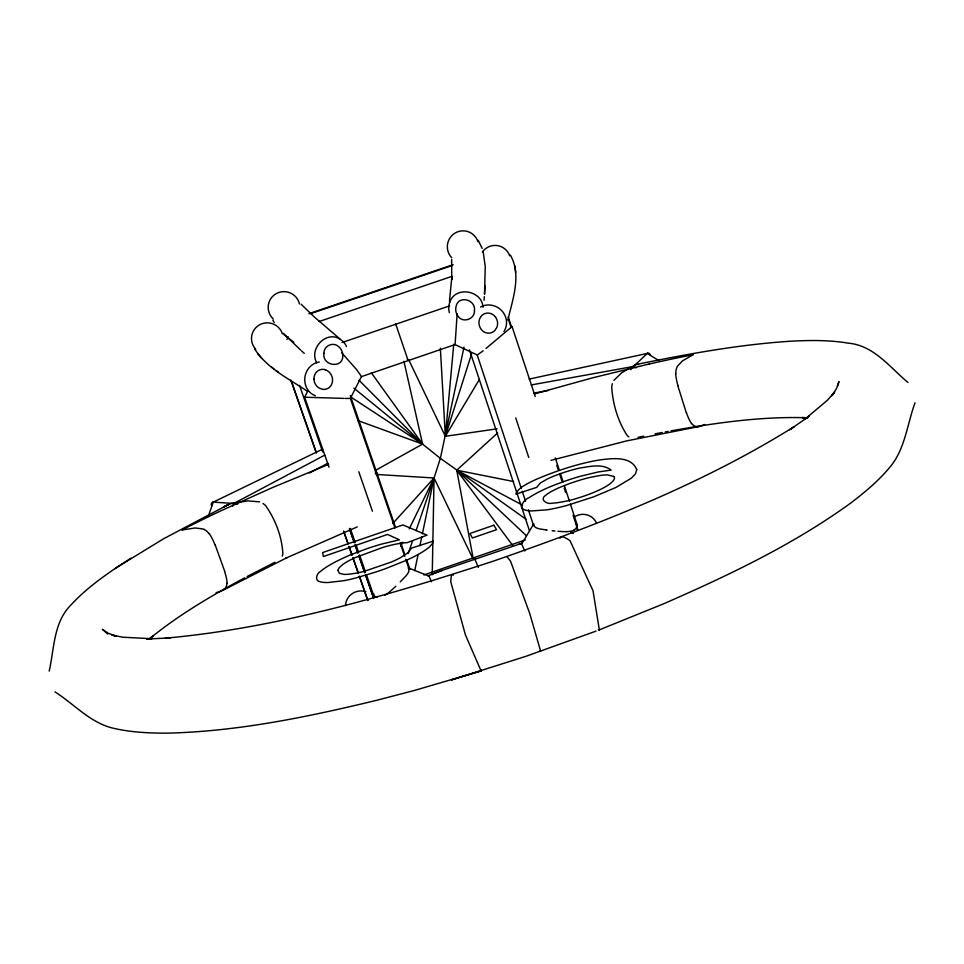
<?xml version="1.0" encoding="UTF-8"?>
<svg xmlns="http://www.w3.org/2000/svg" width="964" height="964" viewBox="0 0 964 964"><rect width="100%" height="100%" fill="white"/><g stroke="black" fill="none" stroke-linecap="round" stroke-linejoin="round"><path stroke-width="1.45" d="M432.246 574.821L434.053 477.987L440.367 458.346L463.997 347.148M395.397 324.073L395.469 324.579M485.049 285.573L484.518 294.237L485.241 266.57L483.097 251.243M484.048 300.25L484.338 296.647M453.755 344.208L445.344 436.294L497.171 428.835M457.141 313.818L455.092 344.558L361.524 376.587L356.572 369.561L341.81 352.896M449.441 301.395L451.875 276.668L451.73 279.693L451.658 259.509M49.2 671.101C54.358 648.398 53.442 621.876 71.469 604.464C84.603 590.149 100.34 578.569 116.355 567.688L163.663 538.719L230.119 503.666L247.929 500.882L259.605 501.858M414.713 570.724L418.087 554.529M419.93 545.696L421.774 536.864M422.377 533.923L434.053 477.987L376.382 474.445M533.61 524.283C533.622 529.067 542.021 529.031 545.901 529.923M507.859 320.12C512.595 299.382 521.777 275.234 510.414 255.111M559.964 538.31C561.446 534.574 566.145 538.478 568.423 539.599A178.22 33.306 68.5 0 1 569.543 540.334A6.182 1.193 69.3 0 1 570.17 541.009L593.005 590.715L599.355 629.95A6.146 1.169 68.9 0 1 598.969 629.998A181.112 35.078 69.8 0 1 598.258 629.6M915.029 402.783C907.04 424.497 905.16 449.573 889.447 467.709C878.168 481.193 864.6 492.459 850.67 503.1C792.974 544.877 728.206 575.568 663.16 603.994L598.969 629.998M837.535 386.203L838.945 381.599L836.644 388.263L831.872 395.746L834.704 391.974L827.365 400.289L804.88 419.219L809.374 416.111L789.733 429.727L794.047 426.751C700.647 485.073 597.198 525.055 493.532 561.084C386.648 595.933 277.596 628.082 165.206 638.192L170.447 637.951L146.576 638.975L152.035 638.722L122.741 637.216L111.908 635.011L116.439 636.312L108.149 633.215L102.341 629.287L107.727 634.023M373.683 593.836L374.116 596.114L377.298 597.198M471.577 353.933L445.344 436.294L408.688 359.692M408.266 553.493L412.652 540.671M416.05 530.694L434.053 477.987L472.782 558.469M208.814 514.836L213.261 502.124L322.639 449.128M449.682 302.479C454.96 285.573 482.084 290.128 483.036 307.263M232.637 506.233L233.782 503.473L324.784 455.116M400.783 546.166L402.735 542.154M409.266 528.79L434.053 477.987L392.806 523.464M228.046 505.341L229.071 504.1A7.712 4.977 62.6 0 1 230.119 503.666L223.395 507.064L228.757 504.341M286.935 339.509L288.272 336.834M350.595 397.987L361.355 376.743M307.974 390.649L304.624 397.204L329.001 467.215M503.943 331.423L504.666 330.23A17.822 16.798 28.7 0 0 502.557 311.613C497.484 305.202 487.712 302.901 480.53 307.058M533.803 523.765L522.187 543.13M479.409 379.454L445.344 436.294L440.355 348.149M480.626 317.084C476.481 322.988 480.409 332.556 487.796 333.122A8.459 8.242 40.9 0 0 490.302 333.002L492.279 332.327A9.507 9.254 41.3 0 0 494.845 330.519L496.858 327.411A10.785 10.483 47 0 0 495.978 317.771L495.496 317.072M613.875 380.382L621.696 372.755L636.083 364.525A7.652 4.555 79 0 1 637.084 364.259L638.542 364.645M400.241 581.919C403.362 578.159 411.58 572.05 408.242 567.917M395.818 586.257L390.553 591.065A18.653 6.073 -41.8 0 1 387.552 593.475L387.468 593.499A13.05 4.218 -41.6 0 1 384.805 595.21M531.321 384.937L633.493 366.465L647.302 353.414L658.786 360.572M497.581 433.005L456.755 470.191L473.155 558.337M149.095 639.385L153.192 635.782L150.059 638.325C179.159 614.622 211.682 595.583 244.651 577.834M512.053 326.555L535.237 396.541M511.691 326.868L511.402 326.953M511.414 327.109L510.583 327.808M486.013 348.462L510.269 328.073M483.193 350.8L477.228 355.041L521.331 488.507M115.053 568.543L130.984 558.156M216.093 592.703L221.419 591.077L224.745 588.896A14.858 9.736 60.9 0 0 225.456 588.052A12.363 8.11 60.9 0 0 226.889 583.268M375.514 470.348L422.569 444.103L440.367 458.346L526.248 519.391M222.768 590.39L287.019 557.614M309.311 473.023L327.881 463.226M247.145 576.508L274.861 562.277M573.749 530.284L576.424 528.212L577.448 525.705L570.411 504.124M704.708 424.509L699.49 426.437L626.696 440.897L551.022 460.346M285.693 558.228L357.27 526.898M693.176 354.692L682.5 360.849L677.439 366.248A14.785 8.953 79.9 0 0 676.885 367.404A12.171 7.375 79.8 0 0 675.836 372.646L675.836 373.695M328.664 464.383L272.246 487.663L220.756 510.872A431.679 76.602 -18.6 0 0 181.931 530.007L195.198 527.971L203.067 528.983A14.906 9.797 61.7 0 1 204.284 529.525M596.053 631.107L525.874 656.339L451.465 679.897L481.277 670.86A181.509 18.208 72.2 0 0 481.349 670.197M427.883 575.737L441.861 570.507L430.896 574.604M441.91 570.483L522.018 543.238L518.885 544.226M342.027 342.521L449.682 305.865M423.859 574.966L525.32 539.936M319.096 321.53L452.176 276.282M308.854 313.698L453.164 264.666M310.42 313.722L452.333 265.498M534.683 393.878L592.968 377.743L649.266 363.982M529.164 379.105L647.302 353.414M636.083 364.525C686.898 354.149 738.087 344.666 789.914 341.256C809.35 340.196 828.98 339.918 848.236 343.148C873.794 345.341 889.748 367.272 907.968 382.467M638.023 437.319L643.735 436.162M655.159 433.836L662.352 432.487M665.232 431.944L668.124 431.414M671.004 430.872C715.553 422.943 760.729 416.34 806.109 417.737L802.12 417.581L807.627 417.978M533.755 393.143L548.444 390.444M319.277 362.006C311.071 363.079 304.889 370.947 304.769 379.057A17.882 16.521 -72.4 0 0 314.156 395.252L315.421 395.77M698.611 426.594L696.321 426.558A14.725 8.905 80.5 0 1 695.333 426.305A12.255 7.411 80.6 0 1 691.562 423.365M304.769 397.228L344.04 398.397M566.639 531.634L566.543 531.634A18.581 5.615 4.8 0 1 562.771 531.61L557.951 531.272M305.564 397.252L304.841 397.228M345.353 398.445L350.342 398.409L394.987 528.043M213.261 502.124L233.782 503.473A7.591 3.76 36.4 0 1 237.65 504.136M554.939 530.995L553.216 530.815M552.866 530.778L552.167 530.694M547.203 530.104L546.468 529.995M513.571 481.53L456.755 470.191L512.679 545.431M428.305 575.833L408.796 568.049M357.801 420.545L422.569 444.103L403.94 361.331M325.603 369.935C332.435 372.164 335.086 382.106 329.652 387.094A8.483 8.134 -84.5 0 1 327.615 388.516L325.663 389.191A9.532 9.146 -84.9 0 1 322.579 389.311L319.12 388.058A10.821 10.351 -89.3 0 1 313.999 379.828L313.963 378.985M455.237 344.702L476.999 354.873M522.645 505.208L456.755 470.191L526.32 535.659M633.493 366.465L636.059 367.874M575.99 523.946L577.316 525.211M307.191 391.119C288.694 378.671 266.883 368.26 254.629 348.872M350.98 397.108L422.569 444.103L371.309 372.767M293.791 342.28L284.175 334.845M54.948 691.875C74.373 704.202 90.676 723.277 113.969 728.374C131.068 732.327 148.661 733.11 166.157 733.17C237.277 731.628 307.359 717.035 376.273 700.406L414.159 690.525L481.277 670.86A6.158 0.603 72.7 0 1 481.12 671.016L465.431 634.927L450.887 582.22A6.194 0.615 72.5 0 1 450.803 581.352A178.581 17.28 72.9 0 1 450.863 580.207C451.128 578.774 450.959 572.785 453.333 575.134M271.474 367.031L273.921 368.875M276.005 370.429L278.439 372.273M613.719 476.469L607.585 474.903A36.09 6.989 -18 0 0 600.331 475.457L591.185 477.156A35.005 6.772 -18 0 0 581.28 479.735L574.255 481.952A45.862 8.917 -18 0 0 568.748 483.88L560.506 487.097A32.463 6.278 -18 0 0 552.468 490.905L551.336 491.532A35.716 6.905 -18 0 0 548.251 493.399A34.74 6.724 -18 0 0 545.841 495.171C538.84 499.545 547.299 504.883 552.456 503.124A36.933 7.194 -18 0 0 557.638 502.69L566.736 501.063A31.655 6.182 -18 0 0 575.014 498.942L582.087 496.737A36.728 7.146 -18 0 0 601.861 488.736A36.054 7.025 -18 0 0 609.573 484.145L612.55 481.566A52.586 10.206 -18.1 0 0 613.755 476.457M429.161 576.303L431.547 581.786M353.86 388.118L422.569 444.103L358.982 380.214M339.702 338.762L314.529 317.168L301.13 304.214M301.587 350.968L304.263 353.39M300.66 350.113L283.404 333.327M257.762 353.824L261.895 358.56M209.188 533.815L208.525 532.996A12.279 8.074 61.8 0 0 204.284 529.513M474.758 558.903L478.325 567.398M524.838 550.986L521.813 544.359M272.812 320.253L274.27 322.434M478.216 240.289L482.181 248.435M395.794 324.241L408.049 360.271A49.2 1.567 71.2 0 1 407.796 360.018M407.603 359.717L407.386 359.295A31.872 1.012 71.2 0 1 407.278 359.102M316.782 362.801C308.528 348.643 326.663 329.58 340.678 339.593A17.991 16.978 -61.6 0 1 346.498 346.522M215.117 544.732L224.745 571.363M686.26 412.64L677.861 385.841M515.728 417.93L528.754 457.466M406.543 559.518L409.977 569.302M372.429 511.197L358.801 471.758M349.426 528.621L354.366 542.804M354.981 544.552L357.933 553.023M358.813 555.577L364.814 572.773M365.742 575.424L373.671 598.174M291.248 380.732L316.481 453.044M343.678 531.031L348.137 543.792M349.125 546.624L352.089 555.131M353.077 557.975L358.03 572.146M359.512 576.4L367.923 600.512M290.839 380.021L316.144 452.538M343.919 532.176L347.896 543.551M348.884 546.395L351.86 554.927M352.86 557.77L358.319 573.423M359.307 576.267L367.742 600.439M350.293 528.368L355.222 542.527M356.198 545.311L358.608 552.264M359.584 555.035L365.38 571.712M366.356 574.496L373.658 595.487M299.551 385.407L322.723 451.971M349.558 528.995L353.957 541.599M355.415 545.805L357.861 552.818M358.837 555.626L364.693 572.447M365.669 575.243L373.478 597.68M350.318 395.553L395.481 527.272M400.108 542.925L404.76 556.445M405.736 559.289L409.158 569.218M400.747 542.696L404.567 553.914M522.271 491.351L525.561 501.28M528.38 509.799L533.55 525.428M469.444 349.775L529.537 531.007M555.288 457.876L559.024 469.287M560.385 473.469L563.121 481.831M564.482 486.013L569.495 501.34M508.257 316.999L511.523 326.977M556.77 465.323L558.168 469.601M559.578 473.878L561.904 481.012M564.241 488.146L565.639 492.423M573.098 515.234L577.761 529.501M508.522 319.566L510.86 326.712M576.352 526.91L577.291 529.778M514.86 265.919L515.716 272.426M506.992 556.746L510.137 560.59A178.702 8.158 70.7 0 1 510.667 561.542L529.79 613.658L540.659 651.266A181.63 8.592 71 0 1 540.346 650.736M482.398 251.917A15.822 15.617 -73.5 0 1 509.679 255.773M480.518 317.023A9.158 8.881 49.7 0 1 495.484 317.084M451.706 257.725A15.87 15.689 -79.8 0 1 454.924 233.143A15.87 15.689 -79.8 0 1 477.927 241.663M449.405 312.685A17.955 17.159 15.2 0 1 449.694 302.479M273.27 319.024A15.918 15.798 37.1 0 1 276.029 293.743A15.918 15.798 37.1 0 1 299.479 303.901M255.761 349.305A15.882 15.749 26.9 0 1 259.352 324.94A15.882 15.749 26.9 0 1 282.476 333.978M313.999 378.973A9.182 8.76 88.6 0 1 325.651 369.827M345.474 605.645A15.424 15.05 -14.6 0 1 365.874 591.691M574.243 517.017A15.352 14.954 -38.4 0 1 596.379 522.777M570.821 531.983A17.473 16.87 53.7 0 1 573.231 533.562M573.688 530.272A13.002 3.904 4.6 0 1 566.627 531.622M647.314 353.234A7.905 3.627 -78.2 0 1 650.399 355.222M630.842 369.694A7.543 3.374 -75.4 0 1 633.493 366.561M282.247 556.12A13.858 9.038 61.6 0 0 282.85 553.951C282.078 537.008 275.451 519.644 265.739 505.787A13.906 9.086 62.3 0 0 263.003 503.497M628.877 436.873A13.773 8.278 80 0 1 627.202 435.511C617.912 421.437 612.755 403.904 611.73 387.106A13.821 8.327 79.3 0 1 612.381 383.684M211.634 506.004A7.977 4.037 39.2 0 1 213.14 501.979M691.417 423.582A36.849 22.112 80.4 0 1 686.404 412.556M649.182 364.006A431.679 76.602 -18.6 0 1 693.092 354.716M677.993 385.769A37.644 22.618 79.9 0 1 675.644 373.683M224.552 571.387A37.186 24.221 61.1 0 1 227.167 583.353M209.345 533.694A37.994 24.787 61.7 0 1 214.948 544.768M375.358 472.637A4.374 0.687 -18.9 0 1 375.37 473.71M474.469 310.336C475.252 319.301 462.443 323.663 457.792 315.855A11.303 11.17 42.4 0 1 456.056 306.516C458.322 294.876 475.758 299.442 474.469 310.336M323.952 353.246C321.94 366.308 343.75 369.116 342.786 355.053A11.327 11.086 -86.9 0 0 338.509 346.546C333.158 341.497 323.639 345.847 323.952 353.246M337.906 570.29L339.376 573.303L343.883 574.363A40.837 7.965 -19.2 0 0 349.932 574.11L355.981 573.194A35.74 6.989 -19.2 0 0 364.597 571.218L391.348 562.036A32.764 6.411 -19.1 0 0 400.337 557.758L407.688 553.011L411.556 548.118L433.246 541.117L432.233 543.817L429.486 546.889A52.9 10.351 -19.1 0 1 422.051 552.203A55.514 10.857 -19.1 0 1 418.689 554.167A53.249 10.423 -19.1 0 1 406.459 560.265L385.66 568.603A82.567 15.942 -19.1 0 1 375.972 571.977L355.668 578.038A54.948 10.737 -19.2 0 1 344.003 580.665L328.146 582.509A66.48 12.942 -19.1 0 1 320.47 581.858C314.18 580.991 316.457 573.556 320.578 571.351A56.008 10.869 -19.2 0 1 327.109 566.627L328.772 565.615A61.744 12.002 -19.2 0 1 334.327 562.47L340.413 559.397A51.369 9.941 -19.2 0 1 351.655 554.408L367.043 548.649A53.671 10.399 -19.2 0 1 381.358 544.154L399.373 539.816L387.576 534.43L323.326 556.541L322.735 552.517L402.916 524.922L427.004 535.153L407.133 542.684A41.344 8.037 -19.2 0 0 393.312 544.672A35.391 6.869 -19.1 0 0 383.033 547.347L355.174 557.626A33.8 6.555 -19.2 0 0 348.1 561.168A35.788 6.941 -19.2 0 0 342.714 564.555L339.304 567.591L337.906 570.29M636.746 469.685L635.481 473.758L631.432 478.108L616.056 487.398L593.45 496.918L567.23 505.353A54.153 10.556 -18 0 1 556.433 508.016A52.574 10.255 -18 0 1 546.648 509.872L531.14 510.956A70.227 13.617 -18 0 1 525.946 510.245C517.499 508.618 523.874 499.533 528.935 497.737C541.202 489.772 554.975 484.555 568.748 479.867A53.864 10.423 -18 0 1 580.714 476.18L598.246 471.95L611.176 470.107C602.367 463.359 590.342 466.443 580.316 467.95A33.463 6.278 -18.1 0 0 564.097 472.396A36.957 6.941 -18.1 0 0 560.132 473.758L554.481 475.879A28.402 5.314 -18.1 0 0 547.191 479.072L540.238 483.097L536.719 487.374L515.873 494.122L516.632 491.905L520.379 488.121A45.139 8.447 -18.1 0 1 527.212 483.795A45.296 8.483 -18.1 0 1 536.767 479.12C556.469 470.781 576.942 463.997 598.029 460.177C610.441 458.587 630.986 455.165 636.746 469.685M493.857 525.235L469.95 533.478L472.384 537.996L496.581 529.658L493.857 525.235"/></g></svg>
